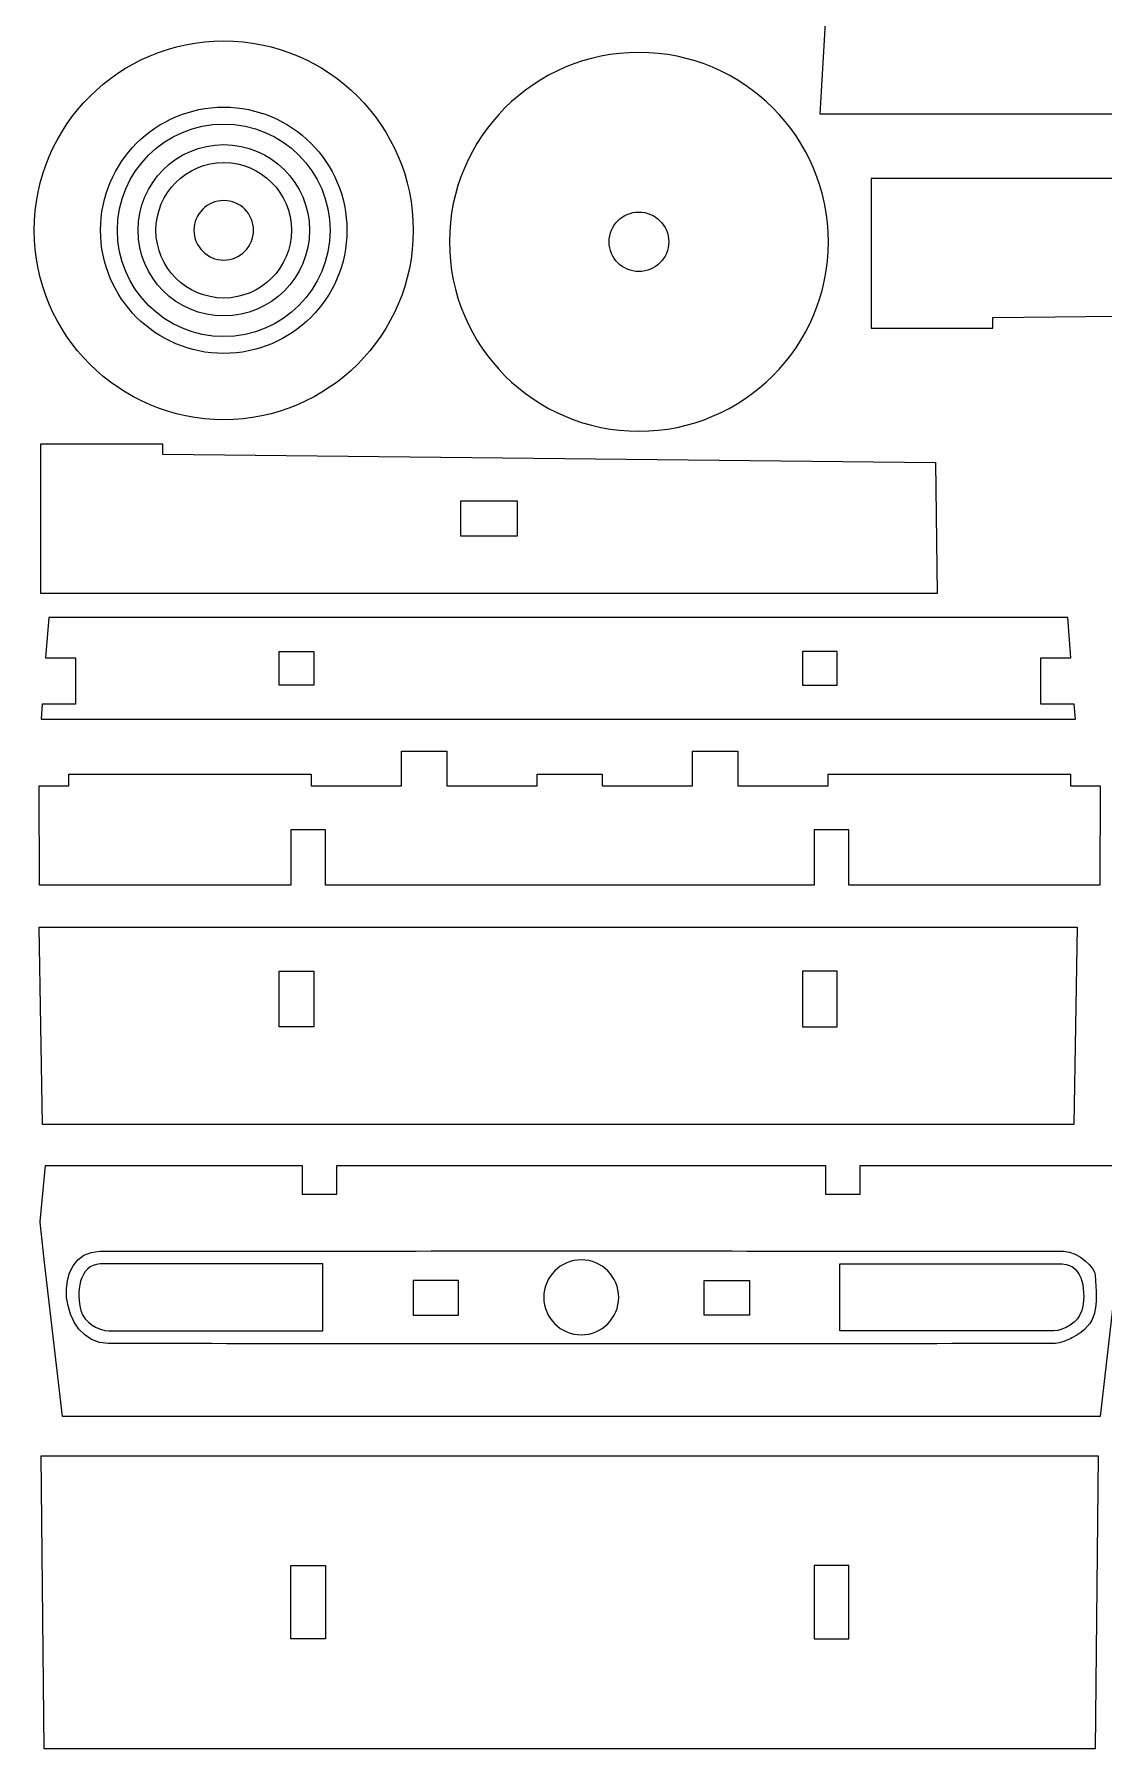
# Model space of a CAD drawing. Header units: centimetres. Extents: x -58.4 to 23.9, y -22.4 to 6.6.
# Drawn here: x 3.56 to 12.84, y -22.27 to -7.4 of the extents above; entities that cross this region are included whole.
import ezdxf

# ---------------------------------------------------------------- set-up
doc = ezdxf.new("R2010")
doc.units = ezdxf.units.CM
doc.header["$MEASUREMENT"] = 0
doc.layers.add('Camada 1', color=7, linetype='Continuous')

msp = doc.modelspace()

# ---------------------------------------------------------------- linework, layer by layer
at = {"layer": 'Camada 1', "lineweight": 9}
for points, knots in [([(18.23432, -6.70393), (18.23432, -6.70393), (10.4575, -6.70391), (10.4575, -6.70391), (10.4575, -6.70391), (10.4575, -6.70391), (10.37824, -8.09129), (10.37824, -8.09129), (10.37824, -8.09129), (10.37824, -8.09129), (18.23433, -8.0913), (18.23433, -8.0913), (18.23433, -8.0913), (18.23433, -8.0913), (18.23432, -6.70393), (18.23432, -6.70393)], [0, 0, 0, 0, 0.2, 0.2, 0.2, 0.2, 0.4, 0.4, 0.4, 0.4, 0.6, 0.6, 0.6, 0.6, 1, 1, 1, 1]), ([(11.87433, -9.94656), (11.87433, -9.94656), (10.81893, -9.94656), (10.81893, -9.94656), (10.81893, -9.94656), (10.81893, -9.94656), (10.81893, -8.64866), (10.81893, -8.64866), (10.81893, -8.64866), (10.81893, -8.64866), (18.59364, -8.64866), (18.59364, -8.64866), (18.59364, -8.64866), (18.59364, -8.64866), (18.57777, -9.78313), (18.57777, -9.78313), (18.57777, -9.78313), (18.57777, -9.78313), (11.87433, -9.85483), (11.87433, -9.85483), (11.87433, -9.85483), (11.87433, -9.85483), (11.87433, -9.94656), (11.87433, -9.94656)], [0, 0, 0, 0, 0.14285714, 0.14285714, 0.14285714, 0.14285714, 0.28571429, 0.28571429, 0.28571429, 0.28571429, 0.42857143, 0.42857143, 0.42857143, 0.42857143, 0.57142857, 0.57142857, 0.57142857, 0.57142857, 0.71428571, 0.71428571, 0.71428571, 0.71428571, 1, 1, 1, 1]), ([(4.67433, -10.94866), (4.67433, -10.94866), (3.61893, -10.94866), (3.61893, -10.94866), (3.61893, -10.94866), (3.61893, -10.94866), (3.61893, -12.24656), (3.61893, -12.24656), (3.61893, -12.24656), (3.61893, -12.24656), (11.39364, -12.24656), (11.39364, -12.24656), (11.39364, -12.24656), (11.39364, -12.24656), (11.37777, -11.11209), (11.37777, -11.11209), (11.37777, -11.11209), (11.37777, -11.11209), (4.67433, -11.04039), (4.67433, -11.04039), (4.67433, -11.04039), (4.67433, -11.04039), (4.67433, -10.94866), (4.67433, -10.94866)], [0, 0, 0, 0, 0.14285714, 0.14285714, 0.14285714, 0.14285714, 0.28571429, 0.28571429, 0.28571429, 0.28571429, 0.42857143, 0.42857143, 0.42857143, 0.42857143, 0.57142857, 0.57142857, 0.57142857, 0.57142857, 0.71428571, 0.71428571, 0.71428571, 0.71428571, 1, 1, 1, 1]), ([(7.75448, -11.74761), (7.75448, -11.74761), (7.25811, -11.74761), (7.25811, -11.74761), (7.25811, -11.74761), (7.25811, -11.74761), (7.25811, -11.44764), (7.25811, -11.44764), (7.25811, -11.44764), (7.25811, -11.44764), (7.75448, -11.44764), (7.75448, -11.44764), (7.75448, -11.44764), (7.75448, -11.44764), (7.75448, -11.74761), (7.75448, -11.74761)], [0, 0, 0, 0, 0.2, 0.2, 0.2, 0.2, 0.4, 0.4, 0.4, 0.4, 0.6, 0.6, 0.6, 0.6, 1, 1, 1, 1]), ([(3.66203, -12.80487), (3.66203, -12.80487), (3.68829, -12.45638), (3.68829, -12.45638), (3.68829, -12.45638), (3.68829, -12.45638), (12.52428, -12.45638), (12.52428, -12.45638), (12.52428, -12.45638), (12.52428, -12.45638), (12.55054, -12.80487), (12.55054, -12.80487), (12.55054, -12.80487), (12.55054, -12.80487), (12.2911, -12.80487), (12.2911, -12.80487), (12.2911, -12.80487), (12.2911, -12.80487), (12.2911, -13.20846), (12.2911, -13.20846), (12.2911, -13.20846), (12.2911, -13.20846), (12.58095, -13.20846), (12.58095, -13.20846), (12.58095, -13.20846), (12.58095, -13.20846), (12.59076, -13.33883), (12.59076, -13.33883), (12.59076, -13.33883), (12.59076, -13.33883), (3.6218, -13.33883), (3.6218, -13.33883), (3.6218, -13.33883), (3.6218, -13.33883), (3.63163, -13.20846), (3.63163, -13.20846), (3.63163, -13.20846), (3.63163, -13.20846), (3.92145, -13.20846), (3.92145, -13.20846), (3.92145, -13.20846), (3.92145, -13.20846), (3.92145, -12.80487), (3.92145, -12.80487), (3.92145, -12.80487), (3.92145, -12.80487), (3.66203, -12.80487), (3.66203, -12.80487)], [0, 0, 0, 0, 0.07692308, 0.07692308, 0.07692308, 0.07692308, 0.15384615, 0.15384615, 0.15384615, 0.15384615, 0.23076923, 0.23076923, 0.23076923, 0.23076923, 0.30769231, 0.30769231, 0.30769231, 0.30769231, 0.38461538, 0.38461538, 0.38461538, 0.38461538, 0.46153846, 0.46153846, 0.46153846, 0.46153846, 0.53846154, 0.53846154, 0.53846154, 0.53846154, 0.61538462, 0.61538462, 0.61538462, 0.61538462, 0.69230769, 0.69230769, 0.69230769, 0.69230769, 0.76923077, 0.76923077, 0.76923077, 0.76923077, 0.84615385, 0.84615385, 0.84615385, 0.84615385, 1, 1, 1, 1]), ([(5.98744, -13.04422), (5.98744, -13.04422), (5.98744, -12.7503), (5.98744, -12.7503), (5.98744, -12.7503), (5.98744, -12.7503), (5.68747, -12.7503), (5.68747, -12.7503), (5.68747, -12.7503), (5.68747, -12.7503), (5.68747, -13.04422), (5.68747, -13.04422), (5.68747, -13.04422), (5.68747, -13.04422), (5.98744, -13.04422), (5.98744, -13.04422)], [0, 0, 0, 0, 0.2, 0.2, 0.2, 0.2, 0.4, 0.4, 0.4, 0.4, 0.6, 0.6, 0.6, 0.6, 1, 1, 1, 1]), ([(10.52509, -13.04422), (10.52509, -13.04422), (10.22513, -13.04422), (10.22513, -13.04422), (10.22513, -13.04422), (10.22513, -13.04422), (10.22513, -12.7503), (10.22513, -12.7503), (10.22513, -12.7503), (10.22513, -12.7503), (10.52509, -12.7503), (10.52509, -12.7503), (10.52509, -12.7503), (10.52509, -12.7503), (10.52509, -13.04422), (10.52509, -13.04422)], [0, 0, 0, 0, 0.2, 0.2, 0.2, 0.2, 0.4, 0.4, 0.4, 0.4, 0.6, 0.6, 0.6, 0.6, 1, 1, 1, 1]), ([(5.78747, -14.29752), (5.78747, -14.29752), (6.08744, -14.29752), (6.08744, -14.29752), (6.08744, -14.29752), (6.08744, -14.29752), (6.08744, -14.77917), (6.08744, -14.77917), (6.08744, -14.77917), (6.08744, -14.77917), (10.3251, -14.77917), (10.3251, -14.77917), (10.3251, -14.77917), (10.3251, -14.77917), (10.3251, -14.29752), (10.3251, -14.29752), (10.3251, -14.29752), (10.3251, -14.29752), (10.62507, -14.29752), (10.62507, -14.29752), (10.62507, -14.29752), (10.62507, -14.29752), (10.62507, -14.77917), (10.62507, -14.77917), (10.62507, -14.77917), (10.62507, -14.77917), (12.80285, -14.77917), (12.80285, -14.77917), (12.80285, -14.77917), (12.80285, -14.77917), (12.80667, -13.91602), (12.80667, -13.91602), (12.80667, -13.91602), (12.80667, -13.91602), (12.54802, -13.91602), (12.54802, -13.91602), (12.54802, -13.91602), (12.54802, -13.91602), (12.54805, -13.81609), (12.54805, -13.81609), (12.54805, -13.81609), (12.54805, -13.81609), (10.44849, -13.81609), (10.44849, -13.81609), (10.44849, -13.81609), (10.44849, -13.81609), (10.44849, -13.91602), (10.44849, -13.91602), (10.44849, -13.91602), (10.44849, -13.91602), (9.66418, -13.91602), (9.66418, -13.91602), (9.66418, -13.91602), (9.66418, -13.91602), (9.66418, -13.61605), (9.66418, -13.61605), (9.66418, -13.61605), (9.66418, -13.61605), (9.27201, -13.61605), (9.27201, -13.61605), (9.27201, -13.61605), (9.27201, -13.61605), (9.27201, -13.91602), (9.27201, -13.91602), (9.27201, -13.91602), (9.27201, -13.91602), (8.48771, -13.91602), (8.48771, -13.91602), (8.48771, -13.91602), (8.48771, -13.91602), (8.48771, -13.81609), (8.48771, -13.81609), (8.48771, -13.81609), (8.48771, -13.81609), (7.92485, -13.81609), (7.92485, -13.81609), (7.92485, -13.81609), (7.92485, -13.81609), (7.92485, -13.91602), (7.92485, -13.91602), (7.92485, -13.91602), (7.92485, -13.91602), (7.14054, -13.91602), (7.14054, -13.91602), (7.14054, -13.91602), (7.14054, -13.91602), (7.14054, -13.61605), (7.14054, -13.61605), (7.14054, -13.61605), (7.14054, -13.61605), (6.74838, -13.61605), (6.74838, -13.61605), (6.74838, -13.61605), (6.74838, -13.61605), (6.74838, -13.91602), (6.74838, -13.91602), (6.74838, -13.91602), (6.74838, -13.91602), (5.96405, -13.91602), (5.96405, -13.91602), (5.96405, -13.91602), (5.96405, -13.91602), (5.96405, -13.81609), (5.96405, -13.81609), (5.96405, -13.81609), (5.96405, -13.81609), (3.86451, -13.81609), (3.86451, -13.81609), (3.86451, -13.81609), (3.86451, -13.81609), (3.86452, -13.91602), (3.86452, -13.91602), (3.86452, -13.91602), (3.86452, -13.91602), (3.60588, -13.91602), (3.60588, -13.91602), (3.60588, -13.91602), (3.60588, -13.91602), (3.60969, -14.77917), (3.60969, -14.77917), (3.60969, -14.77917), (3.60969, -14.77917), (5.78747, -14.77917), (5.78747, -14.77917), (5.78747, -14.77917), (5.78747, -14.77917), (5.78747, -14.29752), (5.78747, -14.29752)], [0, 0, 0, 0, 0.03030303, 0.03030303, 0.03030303, 0.03030303, 0.06060606, 0.06060606, 0.06060606, 0.06060606, 0.09090909, 0.09090909, 0.09090909, 0.09090909, 0.12121212, 0.12121212, 0.12121212, 0.12121212, 0.15151515, 0.15151515, 0.15151515, 0.15151515, 0.18181818, 0.18181818, 0.18181818, 0.18181818, 0.21212121, 0.21212121, 0.21212121, 0.21212121, 0.24242424, 0.24242424, 0.24242424, 0.24242424, 0.27272727, 0.27272727, 0.27272727, 0.27272727, 0.3030303, 0.3030303, 0.3030303, 0.3030303, 0.33333333, 0.33333333, 0.33333333, 0.33333333, 0.36363636, 0.36363636, 0.36363636, 0.36363636, 0.39393939, 0.39393939, 0.39393939, 0.39393939, 0.42424242, 0.42424242, 0.42424242, 0.42424242, 0.45454545, 0.45454545, 0.45454545, 0.45454545, 0.48484848, 0.48484848, 0.48484848, 0.48484848, 0.51515152, 0.51515152, 0.51515152, 0.51515152, 0.54545455, 0.54545455, 0.54545455, 0.54545455, 0.57575758, 0.57575758, 0.57575758, 0.57575758, 0.60606061, 0.60606061, 0.60606061, 0.60606061, 0.63636364, 0.63636364, 0.63636364, 0.63636364, 0.66666667, 0.66666667, 0.66666667, 0.66666667, 0.6969697, 0.6969697, 0.6969697, 0.6969697, 0.72727273, 0.72727273, 0.72727273, 0.72727273, 0.75757576, 0.75757576, 0.75757576, 0.75757576, 0.78787879, 0.78787879, 0.78787879, 0.78787879, 0.81818182, 0.81818182, 0.81818182, 0.81818182, 0.84848485, 0.84848485, 0.84848485, 0.84848485, 0.87878788, 0.87878788, 0.87878788, 0.87878788, 0.90909091, 0.90909091, 0.90909091, 0.90909091, 0.93939394, 0.93939394, 0.93939394, 0.93939394, 1, 1, 1, 1]), ([(3.60708, -15.14117), (3.60708, -15.14117), (3.63584, -16.85404), (3.63584, -16.85404), (3.63584, -16.85404), (3.63584, -16.85404), (12.5767, -16.85404), (12.5767, -16.85404), (12.5767, -16.85404), (12.5767, -16.85404), (12.60548, -15.14117), (12.60548, -15.14117), (12.60548, -15.14117), (12.60548, -15.14117), (3.60708, -15.14117), (3.60708, -15.14117)], [0, 0, 0, 0, 0.2, 0.2, 0.2, 0.2, 0.4, 0.4, 0.4, 0.4, 0.6, 0.6, 0.6, 0.6, 1, 1, 1, 1]), ([(5.68746, -16.00794), (5.68746, -16.00794), (5.98743, -16.00794), (5.98743, -16.00794), (5.98743, -16.00794), (5.98743, -16.00794), (5.98743, -15.5231), (5.98743, -15.5231), (5.98743, -15.5231), (5.98743, -15.5231), (5.68746, -15.5231), (5.68746, -15.5231), (5.68746, -15.5231), (5.68746, -15.5231), (5.68746, -16.00794), (5.68746, -16.00794)], [0, 0, 0, 0, 0.2, 0.2, 0.2, 0.2, 0.4, 0.4, 0.4, 0.4, 0.6, 0.6, 0.6, 0.6, 1, 1, 1, 1]), ([(10.22512, -16.00794), (10.22512, -16.00794), (10.22512, -15.5231), (10.22512, -15.5231), (10.22512, -15.5231), (10.22512, -15.5231), (10.52508, -15.5231), (10.52508, -15.5231), (10.52508, -15.5231), (10.52508, -15.5231), (10.52508, -16.00794), (10.52508, -16.00794), (10.52508, -16.00794), (10.52508, -16.00794), (10.22512, -16.00794), (10.22512, -16.00794)], [0, 0, 0, 0, 0.2, 0.2, 0.2, 0.2, 0.4, 0.4, 0.4, 0.4, 0.6, 0.6, 0.6, 0.6, 1, 1, 1, 1]), ([(3.66157, -17.20896), (3.66157, -17.20896), (3.61355, -17.69504), (3.61355, -17.69504), (3.61355, -17.69504), (3.61355, -17.69504), (3.61354, -17.70089), (3.61354, -17.70089), (3.61354, -17.70089), (3.61354, -17.70089), (3.65017, -18.02534), (3.65017, -18.02534), (3.65017, -18.02534), (3.65017, -18.02534), (3.80754, -19.3864), (3.80754, -19.3864), (3.80754, -19.3864), (3.80754, -19.3864), (12.8049, -19.3864), (12.8049, -19.3864), (12.8049, -19.3864), (12.8049, -19.3864), (12.96241, -18.02534), (12.96241, -18.02534), (12.96241, -18.02534), (12.96241, -18.02534), (12.99901, -17.70089), (12.99901, -17.70089), (12.99901, -17.70089), (12.99901, -17.70089), (12.99901, -17.69504), (12.99901, -17.69504), (12.99901, -17.69504), (12.99901, -17.69504), (12.95089, -17.20896), (12.95089, -17.20896), (12.95089, -17.20896), (12.95089, -17.20896), (10.72506, -17.20886), (10.72506, -17.20886), (10.72506, -17.20886), (10.72506, -17.20886), (10.72502, -17.45846), (10.72502, -17.45846), (10.72502, -17.45846), (10.72502, -17.45846), (10.42505, -17.45846), (10.42505, -17.45846), (10.42505, -17.45846), (10.42505, -17.45846), (10.42509, -17.20882), (10.42509, -17.20882), (10.42509, -17.20882), (10.42509, -17.20882), (6.18738, -17.20882), (6.18738, -17.20882), (6.18738, -17.20882), (6.18738, -17.20882), (6.18736, -17.45846), (6.18736, -17.45846), (6.18736, -17.45846), (6.18736, -17.45846), (5.8874, -17.45846), (5.8874, -17.45846), (5.8874, -17.45846), (5.8874, -17.45846), (5.88742, -17.20886), (5.88742, -17.20886), (5.88742, -17.20886), (5.88742, -17.20886), (3.66157, -17.20896), (3.66157, -17.20896)], [0, 0, 0, 0, 0.05263158, 0.05263158, 0.05263158, 0.05263158, 0.10526316, 0.10526316, 0.10526316, 0.10526316, 0.15789474, 0.15789474, 0.15789474, 0.15789474, 0.21052632, 0.21052632, 0.21052632, 0.21052632, 0.26315789, 0.26315789, 0.26315789, 0.26315789, 0.31578947, 0.31578947, 0.31578947, 0.31578947, 0.36842105, 0.36842105, 0.36842105, 0.36842105, 0.42105263, 0.42105263, 0.42105263, 0.42105263, 0.47368421, 0.47368421, 0.47368421, 0.47368421, 0.52631579, 0.52631579, 0.52631579, 0.52631579, 0.57894737, 0.57894737, 0.57894737, 0.57894737, 0.63157895, 0.63157895, 0.63157895, 0.63157895, 0.68421053, 0.68421053, 0.68421053, 0.68421053, 0.73684211, 0.73684211, 0.73684211, 0.73684211, 0.78947368, 0.78947368, 0.78947368, 0.78947368, 0.84210526, 0.84210526, 0.84210526, 0.84210526, 0.89473684, 0.89473684, 0.89473684, 0.89473684, 1, 1, 1, 1]), ([(4.13583, -18.06356), (4.13583, -18.06356), (6.06407, -18.06329), (6.06407, -18.06329), (6.06407, -18.06329), (6.06407, -18.06329), (6.06406, -18.64289), (6.06406, -18.64289), (6.06406, -18.64289), (6.06406, -18.64289), (4.20991, -18.64289), (4.20991, -18.64289), (4.20991, -18.64289), (4.11882, -18.64289), (3.99681, -18.57028), (3.96704, -18.46776), (3.96704, -18.46776), (3.92627, -18.32739), (3.94752, -18.06359), (4.13583, -18.06356)], [0, 0, 0, 0, 0.16666667, 0.16666667, 0.16666667, 0.16666667, 0.33333333, 0.33333333, 0.33333333, 0.33333333, 0.5, 0.5, 0.5, 0.5, 0.66666667, 0.66666667, 0.66666667, 0.66666667, 1, 1, 1, 1]), ([(7.98131, -18.35294), (7.98131, -18.17347), (8.1268, -18.02798), (8.30627, -18.02798), (8.30627, -18.02798), (8.48574, -18.02798), (8.63123, -18.17347), (8.63123, -18.35294), (8.63123, -18.35294), (8.63123, -18.53241), (8.48574, -18.6779), (8.30627, -18.6779), (8.30627, -18.6779), (8.1268, -18.6779), (7.98131, -18.53241), (7.98131, -18.35294)], [0, 0, 0, 0, 0.2, 0.2, 0.2, 0.2, 0.4, 0.4, 0.4, 0.4, 0.6, 0.6, 0.6, 0.6, 1, 1, 1, 1]), ([(12.47668, -18.06356), (12.47668, -18.06356), (10.54844, -18.06329), (10.54844, -18.06329), (10.54844, -18.06329), (10.54844, -18.06329), (10.54845, -18.64289), (10.54845, -18.64289), (10.54845, -18.64289), (10.54845, -18.64289), (12.4026, -18.64289), (12.4026, -18.64289), (12.4026, -18.64289), (12.49369, -18.64289), (12.6157, -18.57028), (12.64547, -18.46776), (12.64547, -18.46776), (12.68624, -18.32739), (12.66499, -18.06359), (12.47668, -18.06356)], [0, 0, 0, 0, 0.16666667, 0.16666667, 0.16666667, 0.16666667, 0.33333333, 0.33333333, 0.33333333, 0.33333333, 0.5, 0.5, 0.5, 0.5, 0.66666667, 0.66666667, 0.66666667, 0.66666667, 1, 1, 1, 1]), ([(6.84838, -18.50674), (6.84838, -18.50674), (6.84838, -18.20677), (6.84838, -18.20677), (6.84838, -18.20677), (6.84838, -18.20677), (7.24055, -18.20677), (7.24055, -18.20677), (7.24055, -18.20677), (7.24055, -18.20677), (7.24054, -18.50674), (7.24054, -18.50674), (7.24054, -18.50674), (7.24054, -18.50674), (6.84838, -18.50674), (6.84838, -18.50674)], [0, 0, 0, 0, 0.2, 0.2, 0.2, 0.2, 0.4, 0.4, 0.4, 0.4, 0.6, 0.6, 0.6, 0.6, 1, 1, 1, 1]), ([(9.37202, -18.50674), (9.37202, -18.50674), (9.76418, -18.50674), (9.76418, -18.50674), (9.76418, -18.50674), (9.76418, -18.50674), (9.7642, -18.20677), (9.7642, -18.20677), (9.7642, -18.20677), (9.7642, -18.20677), (9.37203, -18.20677), (9.37203, -18.20677), (9.37203, -18.20677), (9.37203, -18.20677), (9.37202, -18.50674), (9.37202, -18.50674)], [0, 0, 0, 0, 0.2, 0.2, 0.2, 0.2, 0.4, 0.4, 0.4, 0.4, 0.6, 0.6, 0.6, 0.6, 1, 1, 1, 1]), ([(3.64998, -22.26775), (3.64998, -22.26775), (12.76255, -22.26775), (12.76255, -22.26775), (12.76255, -22.26775), (12.76255, -22.26775), (12.78897, -19.72746), (12.78897, -19.72746), (12.78897, -19.72746), (12.78897, -19.72746), (3.62358, -19.72746), (3.62358, -19.72746), (3.62358, -19.72746), (3.62358, -19.72746), (3.64998, -22.26775), (3.64998, -22.26775)], [0, 0, 0, 0, 0.2, 0.2, 0.2, 0.2, 0.4, 0.4, 0.4, 0.4, 0.6, 0.6, 0.6, 0.6, 1, 1, 1, 1]), ([(6.08742, -20.68006), (6.08742, -20.68006), (5.78746, -20.68006), (5.78746, -20.68006), (5.78746, -20.68006), (5.78746, -20.68006), (5.78746, -21.31513), (5.78746, -21.31513), (5.78746, -21.31513), (5.78746, -21.31513), (6.08742, -21.31513), (6.08742, -21.31513), (6.08742, -21.31513), (6.08742, -21.31513), (6.08742, -20.68006), (6.08742, -20.68006)], [0, 0, 0, 0, 0.2, 0.2, 0.2, 0.2, 0.4, 0.4, 0.4, 0.4, 0.6, 0.6, 0.6, 0.6, 1, 1, 1, 1]), ([(10.32511, -21.31513), (10.32511, -21.31513), (10.32511, -20.68006), (10.32511, -20.68006), (10.32511, -20.68006), (10.32511, -20.68006), (10.62508, -20.68006), (10.62508, -20.68006), (10.62508, -20.68006), (10.62508, -20.68006), (10.62508, -21.31513), (10.62508, -21.31513), (10.62508, -21.31513), (10.62508, -21.31513), (10.32511, -21.31513), (10.32511, -21.31513)], [0, 0, 0, 0, 0.2, 0.2, 0.2, 0.2, 0.4, 0.4, 0.4, 0.4, 0.6, 0.6, 0.6, 0.6, 1, 1, 1, 1])]:
    msp.add_open_spline(points, degree=3, knots=knots, dxfattribs=at)
at = {"layer": 'Camada 1', "lineweight": 20}
for points in [[(6.84893, -9.09761), (6.84893, -8.19041), (6.11348, -7.45496), (5.20628, -7.45496), (5.20628, -7.45496), (4.29908, -7.45496), (3.56363, -8.19041), (3.56363, -9.09761), (3.56363, -9.09761), (3.56363, -10.00481), (4.29908, -10.74026), (5.20628, -10.74026), (5.20628, -10.74026), (6.11348, -10.74026), (6.84893, -10.00481), (6.84893, -9.09761)], [(7.16363, -9.19761), (7.16363, -8.29041), (7.89908, -7.55496), (8.80628, -7.55496), (8.80628, -7.55496), (9.71348, -7.55496), (10.44893, -8.29041), (10.44893, -9.19761), (10.44893, -9.19761), (10.44893, -10.10481), (9.71348, -10.84026), (8.80628, -10.84026), (8.80628, -10.84026), (7.89908, -10.84026), (7.16363, -10.10481), (7.16363, -9.19761)], [(5.20628, -8.8395), (5.34883, -8.8395), (5.46439, -8.95506), (5.46439, -9.09761), (5.46439, -9.09761), (5.46439, -9.24016), (5.34883, -9.35572), (5.20628, -9.35572), (5.20628, -9.35572), (5.06373, -9.35572), (4.94817, -9.24016), (4.94817, -9.09761), (4.94817, -9.09761), (4.94817, -8.95506), (5.06373, -8.8395), (5.20628, -8.8395)], [(8.80628, -8.9395), (8.66373, -8.9395), (8.54817, -9.05506), (8.54817, -9.19761), (8.54817, -9.19761), (8.54817, -9.34016), (8.66373, -9.45572), (8.80628, -9.45572), (8.80628, -9.45572), (8.94883, -9.45572), (9.06439, -9.34016), (9.06439, -9.19761), (9.06439, -9.19761), (9.06439, -9.05506), (8.94883, -8.9395), (8.80628, -8.9395)]]:
    msp.add_open_spline(points, degree=3, knots=[0, 0, 0, 0, 0.2, 0.2, 0.2, 0.2, 0.4, 0.4, 0.4, 0.4, 0.6, 0.6, 0.6, 0.6, 1, 1, 1, 1], dxfattribs=at)
at = {"layer": 'Camada 1', "color": 140, "lineweight": 9}
for points, knots in [([(6.27443, -9.09761), (6.27443, -8.50769), (5.7962, -8.02945), (5.20628, -8.02945), (5.20628, -8.02945), (4.61636, -8.02945), (4.13812, -8.50769), (4.13812, -9.09761), (4.13812, -9.09761), (4.13812, -9.68753), (4.61636, -10.16577), (5.20628, -10.16577), (5.20628, -10.16577), (5.7962, -10.16577), (6.27443, -9.68753), (6.27443, -9.09761)], [0, 0, 0, 0, 0.2, 0.2, 0.2, 0.2, 0.4, 0.4, 0.4, 0.4, 0.6, 0.6, 0.6, 0.6, 1, 1, 1, 1]), ([(6.12799, -9.09761), (6.12799, -8.58857), (5.71532, -8.1759), (5.20628, -8.1759), (5.20628, -8.1759), (4.69724, -8.1759), (4.28457, -8.58857), (4.28457, -9.09761), (4.28457, -9.09761), (4.28457, -9.60665), (4.69724, -10.01932), (5.20628, -10.01932), (5.20628, -10.01932), (5.71532, -10.01932), (6.12799, -9.60665), (6.12799, -9.09761)], [0, 0, 0, 0, 0.2, 0.2, 0.2, 0.2, 0.4, 0.4, 0.4, 0.4, 0.6, 0.6, 0.6, 0.6, 1, 1, 1, 1]), ([(5.94942, -9.09761), (5.94942, -8.68719), (5.6167, -8.35447), (5.20628, -8.35447), (5.20628, -8.35447), (4.79586, -8.35447), (4.46314, -8.68719), (4.46314, -9.09761), (4.46314, -9.09761), (4.46314, -9.50803), (4.79586, -9.84075), (5.20628, -9.84075), (5.20628, -9.84075), (5.6167, -9.84075), (5.94942, -9.50803), (5.94942, -9.09761)], [0, 0, 0, 0, 0.2, 0.2, 0.2, 0.2, 0.4, 0.4, 0.4, 0.4, 0.6, 0.6, 0.6, 0.6, 1, 1, 1, 1]), ([(5.79391, -9.09761), (5.79391, -8.77307), (5.53082, -8.50998), (5.20628, -8.50998), (5.20628, -8.50998), (4.88174, -8.50998), (4.61865, -8.77307), (4.61865, -9.09761), (4.61865, -9.09761), (4.61865, -9.42215), (4.88174, -9.68524), (5.20628, -9.68524), (5.20628, -9.68524), (5.53082, -9.68524), (5.79391, -9.42215), (5.79391, -9.09761)], [0, 0, 0, 0, 0.2, 0.2, 0.2, 0.2, 0.4, 0.4, 0.4, 0.4, 0.6, 0.6, 0.6, 0.6, 1, 1, 1, 1]), ([(12.41721, -18.75288), (12.45205, -18.75281), (12.52947, -18.72093), (12.56095, -18.70452), (12.56095, -18.70452), (12.79711, -18.58138), (12.77798, -18.43955), (12.76244, -18.15689), (12.76244, -18.15689), (12.75954, -18.10397), (12.6293, -17.95376), (12.48759, -17.95356), (12.48759, -17.95356), (9.70282, -17.9495), (6.91804, -17.9495), (4.13327, -17.95356), (4.13327, -17.95356), (3.69594, -17.95418), (3.77645, -18.75202), (4.20365, -18.75288), (4.20365, -18.75288), (6.9415, -18.7583), (9.67936, -18.7583), (12.41721, -18.75288)], [0, 0, 0, 0, 0.14285714, 0.14285714, 0.14285714, 0.14285714, 0.28571429, 0.28571429, 0.28571429, 0.28571429, 0.42857143, 0.42857143, 0.42857143, 0.42857143, 0.57142857, 0.57142857, 0.57142857, 0.57142857, 0.71428571, 0.71428571, 0.71428571, 0.71428571, 1, 1, 1, 1])]:
    msp.add_open_spline(points, degree=3, knots=knots, dxfattribs=at)

doc.saveas('drawing.dxf')
